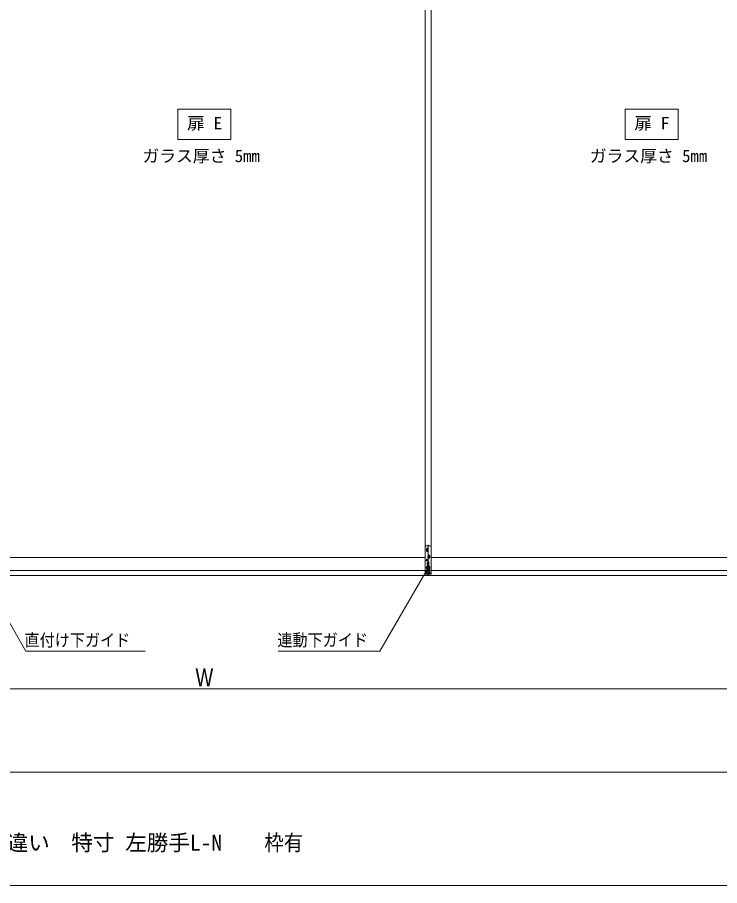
# Model space of a CAD drawing. Units: millimetres, scale not verified. Extents: x -6062 to 6062, y -3045 to 3045.
# Drawn here: x -3499 to -1640, y -2770 to -474 of the extents above; entities that cross this region are included whole.
import ezdxf
from ezdxf.enums import TextEntityAlignment as Align

# ---------------------------------------------------------------- set-up
doc = ezdxf.new("R2010")
doc.units = ezdxf.units.MM
doc.header["$LTSCALE"] = 20
for name, color, linetype, lineweight in [('0-0_2寸法-1', 7, 'Continuous', 9), ('0-3_2寸法-3', 7, 'Continuous', 9), ('0-4_3一般', 7, 'Continuous', 9), ('0-5_1図面枠', 7, 'Continuous', 9)]:
    doc.layers.add(name, color=color, linetype=linetype, lineweight=lineweight)
doc.styles.add('ＭＳ ゴシック', font='')
doc.styles.add('ＭＳ Ｐゴシック', font='')
doc.styles.get('ＭＳ ゴシック').set_extended_font_data('MS Gothic')
doc.styles.get('ＭＳ Ｐゴシック').set_extended_font_data('MS PGothic')

# ---------------------------------------------------------------- blocks, each defined once
blk = doc.blocks.new('グループ-112')
at = {"layer": '0-4_3一般'}
blk.add_line((-61696.5, -39000), (13223.5, -39000), dxfattribs=at)
blk = doc.blocks.new('グループ-113')
at = {"layer": '0-4_3一般'}
for p, q in [((-12640, 7100), (-12640, -38740)), ((-12320, 7100), (-12320, -38740)), ((-12320, -38740), (-12320, 7100)), ((-12580.5, -37642.4), (-12459.5, -37642.4)), ((-12580, -37432.4), (-12380, -37432.4)), ((-12470.5, -37592.4), (-12569.5, -37592.4)), ((-12565, -37592.4), (-12565, -37692.4)), ((-12520, -37542.9), (-12520, -37641.9)), ((-12520, -37642.9), (-12520, -37741.9)), ((-12480, -37371.7), (-12480, -38958.4)), ((-12475, -37692.4), (-12475, -37592.4)), ((-12320, -37492.4), (-12320, -38934.4)), ((-36000, -38040), (-12640, -38040)), ((-12470.5, -37692.4), (-12569.5, -37692.4)), ((-12500.5, -38002.4), (-12379.5, -38002.4)), ((-12390.5, -37952.4), (-12489.5, -37952.4)), ((-12390.5, -38052.4), (-12489.5, -38052.4)), ((-12485, -37952.4), (-12485, -38052.4)), ((-12440, -37902.9), (-12440, -38001.9)), ((-12440, -38002.9), (-12440, -38101.9)), ((-12395, -38052.4), (-12395, -37952.4)), ((-12320, -38040), (11040, -38040)), ((-12493.8, -38182.4), (-12586.2, -38182.4)), ((-12555, -38562.4), (-12555, -38802.4)), ((-12545, -38552.4), (-12415, -38552.4)), ((-12540.5, -38362.4), (-12419.5, -38362.4)), ((-12540, -38136.2), (-12540, -38228.6)), ((-12430.5, -38312.4), (-12529.5, -38312.4)), ((-12430.5, -38412.4), (-12529.5, -38412.4)), ((-12525, -38312.4), (-12525, -38412.4)), ((-12480, -38262.9), (-12480, -38361.9)), ((-12480, -38362.9), (-12480, -38461.9)), ((-12435, -38412.4), (-12435, -38312.4)), ((-12405, -38802.4), (-12405, -38562.4)), ((-12320, -38740), (-36320, -38740)), ((11360, -38740), (-12640, -38740)), ((-12540, -38874.4), (-12640, -38874.4)), ((-12405, -38802.4), (-12555, -38802.4)), ((-12550, -38802.4), (-12410, -38802.4)), ((-12550, -38802.4), (-12550, -38874.4)), ((-12544, -38874.4), (-12540, -38874.4)), ((-12416, -38874.4), (-12544, -38874.4)), ((-12320, -38874.4), (-12420, -38874.4)), ((-12420, -38874.4), (-12416, -38874.4))]:
    blk.add_line(p, q, dxfattribs=at)
for points in [[(-12640, -38740), (-12640, 7100), (11360, 7100)], [(-12320, -38932.4), (-12640, -38932.4), (-12640, -37492.4)], [(-12410, -38802.4), (-12410, -38874.4), (-12550, -38874.4)]]:
    blk.add_lwpolyline(points, dxfattribs=at)
blk.add_circle((-12540, -38182.4), 42, dxfattribs=at)
for centre, radius, start, end in [((-12580, -37492.4), 60, 90, 180), ((-12520, -37592.4), 45, 0, 180), ((-12380, -37492.4), 60, 0, 90), ((-12520, -37692.4), 45, 180, 0), ((-12440, -37952.4), 45, 0, 180), ((-12440, -38052.4), 45, 180, 0), ((-12545, -38562.4), 10, 90, 180), ((-12480, -38312.4), 45, 0, 180), ((-12480, -38412.4), 45, 180, 0), ((-12415, -38562.4), 10, 0, 90)]:
    blk.add_arc(centre, radius, start, end, dxfattribs=at)
blk = doc.blocks.new('グループ-114')
at = {"layer": '0-4_3一般'}
for name in ['グループ-112', 'グループ-113']:
    blk.add_blockref(name, (0, 0), dxfattribs=at)
blk = doc.blocks.new('グループ-139')
at = {"layer": '0-5_1図面枠'}
blk.add_line((-80000, -49400), (80000, -49400), dxfattribs=at)
blk.add_lwpolyline([(-80000, 55400), (80000, 55400), (80000, -55400), (-80000, -55400)], close=True, dxfattribs=at)
blk = doc.blocks.new('図面枠')
at = {"layer": '0-5_1図面枠'}
blk.add_blockref('グループ-139', (0, 0), dxfattribs=at)

msp = doc.modelspace()

# ---------------------------------------------------------------- linework, layer by layer
at = {"layer": '0-0_2寸法-1'}
msp.add_line((-4781.79, -2250), (-1225.21, -2250), dxfattribs=at)
at = {"layer": '0-3_2寸法-3'}
for p, q in [((-2406.61, -1928.25), (-2416.39, -1928.25)), ((-2411.33, -1924.25), (-2411.67, -1924.25)), ((-2411.33, -1924.25), (-2411.67, -1924.25)), ((-2407.5, -1932.25), (-2415.5, -1932.25))]:
    msp.add_line(p, q, dxfattribs=at)
for points in [[(-2933.5, -797), (-3073.5, -797), (-3073.5, -717), (-2933.5, -717)], [(-1749.5, -797), (-1889.5, -797), (-1889.5, -717), (-1749.5, -717)]]:
    msp.add_lwpolyline(points, close=True, dxfattribs=at)
for points in [[(-3595.5, -1943.1), (-3476.05, -2150), (-3160.03, -2150)], [(-2411.5, -1929.24), (-2538.95, -2150), (-2808.28, -2150)]]:
    msp.add_lwpolyline(points, dxfattribs=at)
msp.add_circle((-2411.5, -1929.24), 5.01, dxfattribs=at)
msp.add_circle((-2411.5, -1929.24), 5.01, dxfattribs=at)

# ---------------------------------------------------------------- block references
at = {"layer": '0-4_3一般', "xscale": 0.05, "yscale": 0.05}
msp.add_blockref('グループ-114', (-1787.5, 0), dxfattribs=at)
at = {"layer": '0-5_1図面枠', "xscale": 0.05, "yscale": 0.05}
msp.add_blockref('図面枠', (-1787.5, 0), dxfattribs=at)

# ---------------------------------------------------------------- texts
at = {"layer": '0-0_2寸法-1', "style": 'ＭＳ Ｐゴシック', "width": 0.8}
msp.add_text('W', height=47.21, dxfattribs=at).set_placement((-3026.96, -2257.07), align=Align.BOTTOM_LEFT)
at = {"layer": '0-3_2寸法-3', "style": 'ＭＳ ゴシック'}
for s, width, p in [('扉 E', 1.05, (-3049.42, -779.87)), ('扉 F', 1.05, (-1865.71, -779.87)), ('直付け下ガイド', 0.9, (-3479.5, -2146.83)), ('連動下ガイド', 0.9, (-2810.37, -2146.66))]:
    msp.add_text(s, height=32.55, dxfattribs=dict(at, width=width)).set_placement(p, align=Align.BOTTOM_LEFT)
for p in [(-3167.29, -866.45), (-1983.29, -866.45)]:
    msp.add_text('ガラス厚さ 5mm', height=32.55, dxfattribs=at).set_placement(p, align=Align.BOTTOM_LEFT)
at = {"layer": '0-5_1図面枠', "style": 'ＭＳ ゴシック'}
msp.add_text('3枚連動引き違い\u3000特寸 左勝手L-N', height=41.84, dxfattribs=at).set_placement((-3840.72, -2689.89), align=Align.BOTTOM_LEFT)
at = {"layer": '0-5_1図面枠', "style": 'ＭＳ ゴシック', "width": 0.9}
msp.add_text('\u3000枠有', height=41.84, dxfattribs=at).set_placement((-2896.14, -2689.89), align=Align.BOTTOM_LEFT)

doc.saveas('drawing.dxf')
